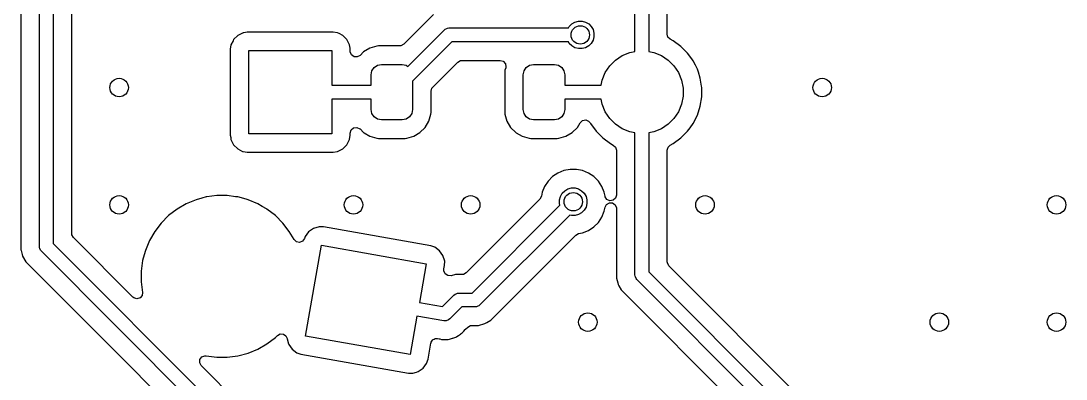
# Model space of a CAD drawing. Extents: x 2.6 to 14.2, y -9.4 to -3.8.
# Drawn here: x 5.999 to 6.891, y -6.879 to -6.574 of the extents above; entities that cross this region are included whole.
import ezdxf

# ---------------------------------------------------------------- set-up
doc = ezdxf.new("R2010")
doc.units = 0
doc.header["$MEASUREMENT"] = 0
doc.layers.add('BLACK', color=7, linetype='CONTINUOUS')

msp = doc.modelspace()

# ---------------------------------------------------------------- linework, layer by layer
at = {"layer": 'BLACK', "linetype": 'CONTINUOUS'}
for p, q in [((6.52339, -6.5997), (6.52339, -5.87818)), ((6.5352, -5.88063), (6.5352, -6.5997)), ((6.55097, -6.58507), (6.55097, -6.2605)), ((6.01514, -6.76594), (6.01514, -6.50026)), ((6.02695, -6.50026), (6.02695, -6.76349)), ((5.99937, -6.50881), (5.99937, -6.76879)), ((6.04272, -6.75494), (6.04272, -6.50881)), ((6.35142, -6.56832), (6.32608, -6.59366)), ((6.47225, -6.57475), (6.47523, -6.57395)), ((6.47523, -6.57395), (6.47831, -6.57395)), ((6.47831, -6.57395), (6.48129, -6.57475)), ((6.32957, -6.61247), (6.36055, -6.58149)), ((6.36055, -6.58149), (6.36145, -6.58075)), ((6.36145, -6.58075), (6.36281, -6.58019)), ((6.36281, -6.58019), (6.36358, -6.57987)), ((6.36358, -6.57987), (6.36473, -6.57976)), ((6.36473, -6.57976), (6.46666, -6.57976)), ((6.46666, -6.57976), (6.4674, -6.57847)), ((6.4674, -6.57847), (6.46958, -6.57629)), ((6.46958, -6.57629), (6.47225, -6.57475)), ((6.48129, -6.57475), (6.48396, -6.57629)), ((6.48396, -6.57629), (6.48614, -6.57847)), ((6.48614, -6.57847), (6.48768, -6.58114)), ((6.48768, -6.58114), (6.48848, -6.58412)), ((6.18046, -6.59062), (6.17868, -6.59411)), ((6.18095, -6.58966), (6.18046, -6.59062)), ((6.18448, -6.58613), (6.18095, -6.58966)), ((6.18095, -6.58966), (6.18095, -6.58966)), ((6.18095, -6.58966), (6.18095, -6.58966)), ((6.18893, -6.58386), (6.18448, -6.58613)), ((6.18448, -6.58613), (6.18448, -6.58613)), ((6.18448, -6.58613), (6.18448, -6.58613)), ((6.18951, -6.58377), (6.18893, -6.58386)), ((6.19262, -6.58328), (6.18951, -6.58377)), ((6.26597, -6.58328), (6.19262, -6.58328)), ((6.26966, -6.58386), (6.26597, -6.58328)), ((6.27095, -6.58452), (6.26966, -6.58386)), ((6.27411, -6.58613), (6.27095, -6.58452)), ((6.27764, -6.58966), (6.27411, -6.58613)), ((6.27411, -6.58613), (6.27411, -6.58613)), ((6.27411, -6.58613), (6.27411, -6.58613)), ((6.27991, -6.59411), (6.27764, -6.58966)), ((6.27764, -6.58966), (6.27764, -6.58966)), ((6.27764, -6.58966), (6.27764, -6.58966)), ((6.36717, -6.59157), (6.33363, -6.62512)), ((6.46666, -6.59157), (6.36717, -6.59157)), ((6.4674, -6.59285), (6.46666, -6.59157)), ((6.48768, -6.59018), (6.48614, -6.59285)), ((6.48848, -6.5872), (6.48768, -6.59018)), ((6.48848, -6.58412), (6.48848, -6.5872)), ((6.55163, -6.58753), (6.55097, -6.58507)), ((6.55363, -6.58942), (6.55163, -6.58753)), ((6.55613, -6.59069), (6.55363, -6.58942)), ((6.56265, -6.59543), (6.55613, -6.59069)), ((6.17868, -6.59411), (6.17809, -6.59781)), ((6.17809, -6.59781), (6.17809, -6.67115)), ((6.19386, -6.66991), (6.19386, -6.59905)), ((6.19386, -6.59905), (6.26473, -6.59905)), ((6.26473, -6.59905), (6.26473, -6.62857)), ((6.28036, -6.59694), (6.27991, -6.59411)), ((6.2805, -6.59781), (6.28036, -6.59694)), ((6.2805, -6.59966), (6.2805, -6.59781)), ((6.28051, -6.60001), (6.2805, -6.59966)), ((6.28147, -6.60258), (6.28051, -6.60001)), ((6.29184, -6.6001), (6.28883, -6.60311)), ((6.29719, -6.59694), (6.29184, -6.6001)), ((6.29184, -6.6001), (6.29184, -6.6001)), ((6.30317, -6.5952), (6.29719, -6.59694)), ((6.29719, -6.59694), (6.29719, -6.59694)), ((6.30456, -6.59509), (6.30317, -6.5952)), ((6.32263, -6.59509), (6.30456, -6.59509)), ((6.30456, -6.59509), (6.30456, -6.59509)), ((6.32366, -6.59498), (6.32263, -6.59509)), ((6.32608, -6.59366), (6.32366, -6.59498)), ((6.46958, -6.59503), (6.4674, -6.59285)), ((6.47225, -6.59657), (6.46958, -6.59503)), ((6.47523, -6.59737), (6.47225, -6.59657)), ((6.47831, -6.59737), (6.47523, -6.59737)), ((6.48129, -6.59657), (6.47831, -6.59737)), ((6.48396, -6.59503), (6.48129, -6.59657)), ((6.48614, -6.59285), (6.48396, -6.59503)), ((6.51259, -6.60323), (6.51901, -6.60057)), ((6.51901, -6.60057), (6.52339, -6.5997)), ((6.5352, -6.5997), (6.53958, -6.60057)), ((6.53958, -6.60057), (6.546, -6.60323)), ((6.56835, -6.60113), (6.56265, -6.59543)), ((6.28367, -6.60423), (6.28147, -6.60258)), ((6.28642, -6.60443), (6.28367, -6.60423)), ((6.28883, -6.60311), (6.28642, -6.60443)), ((6.35082, -6.63022), (6.37228, -6.60876)), ((6.37228, -6.60876), (6.37469, -6.60745)), ((6.37469, -6.60745), (6.37573, -6.60733)), ((6.37573, -6.60733), (6.40842, -6.60733)), ((6.40842, -6.60733), (6.41106, -6.60811)), ((6.41106, -6.60811), (6.41286, -6.61019)), ((6.50191, -6.612), (6.50682, -6.60709)), ((6.50682, -6.60709), (6.51259, -6.60323)), ((6.546, -6.60323), (6.55177, -6.60709)), ((6.55177, -6.60709), (6.55669, -6.612)), ((6.57188, -6.60598), (6.56835, -6.60113)), ((6.57309, -6.60765), (6.57188, -6.60598)), ((6.57508, -6.61155), (6.57309, -6.60765)), ((6.29819, -6.61972), (6.29887, -6.61633)), ((6.29887, -6.61633), (6.30079, -6.61345)), ((6.30079, -6.61345), (6.30366, -6.61153)), ((6.30366, -6.61153), (6.30705, -6.61086)), ((6.30705, -6.61086), (6.32477, -6.61086)), ((6.32477, -6.61086), (6.32816, -6.61153)), ((6.32816, -6.61153), (6.32957, -6.61247)), ((6.41246, -6.61583), (6.41235, -6.61723)), ((6.41235, -6.61723), (6.41235, -6.65173)), ((6.41311, -6.61358), (6.41246, -6.61583)), ((6.41246, -6.61583), (6.41246, -6.61583)), ((6.41286, -6.61019), (6.41326, -6.61291)), ((6.41326, -6.61291), (6.41311, -6.61358)), ((6.42811, -6.61972), (6.42879, -6.61633)), ((6.42879, -6.61633), (6.43071, -6.61345)), ((6.43071, -6.61345), (6.43358, -6.61153)), ((6.43358, -6.61153), (6.43697, -6.61086)), ((6.43697, -6.61086), (6.45469, -6.61086)), ((6.45469, -6.61086), (6.45808, -6.61153)), ((6.45808, -6.61153), (6.46095, -6.61345)), ((6.46095, -6.61345), (6.46287, -6.61633)), ((6.46287, -6.61633), (6.46355, -6.61972)), ((6.49539, -6.62419), (6.49805, -6.61778)), ((6.49805, -6.61778), (6.50191, -6.612)), ((6.55669, -6.612), (6.56054, -6.61778)), ((6.56054, -6.61778), (6.5632, -6.62419)), ((6.57674, -6.61483), (6.57508, -6.61155)), ((6.57761, -6.61749), (6.57674, -6.61483)), ((6.57674, -6.61483), (6.57674, -6.61483)), ((6.57674, -6.61483), (6.57674, -6.61483)), ((6.57924, -6.62249), (6.57761, -6.61749)), ((6.29819, -6.62857), (6.29819, -6.61972)), ((6.33363, -6.62512), (6.33363, -6.64924)), ((6.42811, -6.64924), (6.42811, -6.61972)), ((6.46355, -6.61972), (6.46355, -6.62857)), ((6.49452, -6.62857), (6.49539, -6.62419)), ((6.5632, -6.62419), (6.56456, -6.63101)), ((6.5803, -6.62923), (6.57924, -6.62249)), ((6.26473, -6.62857), (6.29819, -6.62857)), ((6.34939, -6.63367), (6.35017, -6.63103)), ((6.34939, -6.65173), (6.34939, -6.63367)), ((6.35017, -6.63103), (6.35082, -6.63022)), ((6.46355, -6.62857), (6.49452, -6.62857)), ((6.56456, -6.63101), (6.56456, -6.63795)), ((6.5805, -6.63045), (6.5803, -6.62923)), ((6.5805, -6.63851), (6.5805, -6.63045)), ((6.26867, -6.64039), (6.26473, -6.64039)), ((6.26473, -6.64039), (6.26473, -6.66991)), ((6.29819, -6.64039), (6.26867, -6.64039)), ((6.29819, -6.64924), (6.29819, -6.64039)), ((6.48815, -6.64039), (6.46355, -6.64039)), ((6.46355, -6.64039), (6.46355, -6.64924)), ((6.49452, -6.64039), (6.48815, -6.64039)), ((6.49539, -6.64477), (6.49452, -6.64039)), ((6.49805, -6.65118), (6.49539, -6.64477)), ((6.5632, -6.64477), (6.56054, -6.65118)), ((6.56456, -6.63795), (6.5632, -6.64477)), ((6.57924, -6.64647), (6.5805, -6.63851)), ((6.29887, -6.65263), (6.29819, -6.64924)), ((6.30079, -6.65551), (6.29887, -6.65263)), ((6.33295, -6.65263), (6.33103, -6.65551)), ((6.33363, -6.64924), (6.33295, -6.65263)), ((6.34755, -6.6591), (6.34928, -6.65313)), ((6.34928, -6.65313), (6.34939, -6.65173)), ((6.41235, -6.65173), (6.41235, -6.65173)), ((6.41235, -6.65173), (6.41246, -6.65313)), ((6.41246, -6.65313), (6.41419, -6.6591)), ((6.42879, -6.65263), (6.42811, -6.64924)), ((6.43071, -6.65551), (6.42879, -6.65263)), ((6.46287, -6.65263), (6.46095, -6.65551)), ((6.46355, -6.64924), (6.46287, -6.65263)), ((6.50191, -6.65696), (6.49805, -6.65118)), ((6.56054, -6.65118), (6.55669, -6.65696)), ((6.57309, -6.66132), (6.57674, -6.65413)), ((6.57674, -6.65413), (6.57924, -6.64647)), ((6.30366, -6.65743), (6.30079, -6.65551)), ((6.30705, -6.6581), (6.30366, -6.65743)), ((6.32477, -6.6581), (6.30705, -6.6581)), ((6.32816, -6.65743), (6.32477, -6.6581)), ((6.33103, -6.65551), (6.32816, -6.65743)), ((6.34438, -6.66446), (6.34755, -6.6591)), ((6.41419, -6.6591), (6.41419, -6.6591)), ((6.41419, -6.6591), (6.41736, -6.66446)), ((6.43358, -6.65743), (6.43071, -6.65551)), ((6.43697, -6.6581), (6.43358, -6.65743)), ((6.45469, -6.6581), (6.43697, -6.6581)), ((6.45808, -6.65743), (6.45469, -6.6581)), ((6.46095, -6.65551), (6.45808, -6.65743)), ((6.4743, -6.66446), (6.47666, -6.66047)), ((6.47666, -6.66047), (6.47867, -6.65859)), ((6.47867, -6.65859), (6.48138, -6.6581)), ((6.48138, -6.6581), (6.48392, -6.65915)), ((6.48392, -6.65915), (6.48521, -6.66074)), ((6.48521, -6.66074), (6.4855, -6.66132)), ((6.4855, -6.66132), (6.49024, -6.66784)), ((6.50682, -6.66187), (6.50191, -6.65696)), ((6.51259, -6.66573), (6.50682, -6.66187)), ((6.55177, -6.66187), (6.546, -6.66573)), ((6.55669, -6.65696), (6.55177, -6.66187)), ((6.57057, -6.66477), (6.57309, -6.66132)), ((6.17809, -6.67115), (6.1784, -6.67311)), ((6.26473, -6.66991), (6.19386, -6.66991)), ((6.27991, -6.67485), (6.2805, -6.67115)), ((6.2805, -6.6693), (6.28127, -6.66666)), ((6.2805, -6.67115), (6.2805, -6.6693)), ((6.28127, -6.66666), (6.28335, -6.66486)), ((6.28335, -6.66486), (6.28607, -6.66447)), ((6.28607, -6.66447), (6.28857, -6.66561)), ((6.28857, -6.66561), (6.28883, -6.66585)), ((6.28883, -6.66585), (6.29184, -6.66886)), ((6.29184, -6.66886), (6.29184, -6.66886)), ((6.29184, -6.66886), (6.29224, -6.6691)), ((6.29224, -6.6691), (6.29719, -6.67202)), ((6.29719, -6.67202), (6.30317, -6.67376)), ((6.32865, -6.67376), (6.33463, -6.67202)), ((6.33463, -6.67202), (6.33998, -6.66886)), ((6.33998, -6.66886), (6.34438, -6.66446)), ((6.41736, -6.66446), (6.41736, -6.66446)), ((6.41736, -6.66446), (6.42176, -6.66886)), ((6.42176, -6.66886), (6.42176, -6.66886)), ((6.42176, -6.66886), (6.42216, -6.6691)), ((6.42216, -6.6691), (6.42711, -6.67202)), ((6.42711, -6.67202), (6.43309, -6.67376)), ((6.45857, -6.67376), (6.46455, -6.67202)), ((6.46455, -6.67202), (6.4699, -6.66886)), ((6.4699, -6.66886), (6.4743, -6.66446)), ((6.49024, -6.66784), (6.49024, -6.66784)), ((6.49024, -6.66784), (6.49594, -6.67353)), ((6.51901, -6.66839), (6.51259, -6.66573)), ((6.52339, -6.66926), (6.51901, -6.66839)), ((6.52339, -6.79007), (6.52339, -6.66926)), ((6.53958, -6.66839), (6.5352, -6.66926)), ((6.5352, -6.66926), (6.5352, -6.78762)), ((6.546, -6.66573), (6.53958, -6.66839)), ((6.56265, -6.67353), (6.56835, -6.66784)), ((6.56835, -6.66784), (6.57057, -6.66477)), ((6.56835, -6.66784), (6.56835, -6.66784)), ((6.56835, -6.66784), (6.56835, -6.66784)), ((6.1784, -6.67311), (6.17868, -6.67485)), ((6.17868, -6.67485), (6.18095, -6.6793)), ((6.18095, -6.6793), (6.18095, -6.6793)), ((6.18095, -6.6793), (6.18095, -6.6793)), ((6.18095, -6.6793), (6.18448, -6.68283)), ((6.27411, -6.68283), (6.27764, -6.6793)), ((6.27764, -6.6793), (6.27991, -6.67485)), ((6.27991, -6.67485), (6.27991, -6.67485)), ((6.27991, -6.67485), (6.27991, -6.67485)), ((6.30317, -6.67376), (6.30456, -6.67387)), ((6.30456, -6.67387), (6.32725, -6.67387)), ((6.32725, -6.67387), (6.32865, -6.67376)), ((6.43309, -6.67376), (6.43449, -6.67387)), ((6.43449, -6.67387), (6.45718, -6.67387)), ((6.45718, -6.67387), (6.45857, -6.67376)), ((6.49594, -6.67353), (6.50246, -6.67827)), ((6.50246, -6.67827), (6.50496, -6.67954)), ((6.50496, -6.67954), (6.50696, -6.68143)), ((6.55097, -6.68389), (6.55174, -6.68125)), ((6.55174, -6.68125), (6.55363, -6.67954)), ((6.55363, -6.67954), (6.55613, -6.67827)), ((6.55613, -6.67827), (6.56265, -6.67353)), ((6.18448, -6.68283), (6.18448, -6.68283)), ((6.18448, -6.68283), (6.18448, -6.68283)), ((6.18448, -6.68283), (6.18861, -6.68493)), ((6.18861, -6.68493), (6.18893, -6.6851)), ((6.18893, -6.6851), (6.19262, -6.68568)), ((6.19262, -6.68568), (6.19262, -6.68568)), ((6.19262, -6.68568), (6.26597, -6.68568)), ((6.26597, -6.68568), (6.26966, -6.6851)), ((6.26966, -6.6851), (6.27411, -6.68283)), ((6.50696, -6.68143), (6.50762, -6.68389)), ((6.50762, -6.68389), (6.50762, -6.72222)), ((6.55097, -6.77907), (6.55097, -6.68389)), ((6.45319, -6.70645), (6.44935, -6.71029)), ((6.4577, -6.70343), (6.45319, -6.70645)), ((6.45319, -6.70645), (6.45319, -6.70645)), ((6.46272, -6.70135), (6.4577, -6.70343)), ((6.4577, -6.70343), (6.4577, -6.70343)), ((6.46805, -6.70029), (6.46272, -6.70135)), ((6.46272, -6.70135), (6.46272, -6.70135)), ((6.47348, -6.70029), (6.46805, -6.70029)), ((6.46805, -6.70029), (6.46805, -6.70029)), ((6.47881, -6.70135), (6.47348, -6.70029)), ((6.47348, -6.70029), (6.47348, -6.70029)), ((6.48383, -6.70343), (6.47881, -6.70135)), ((6.47881, -6.70135), (6.47881, -6.70135)), ((6.48835, -6.70645), (6.48383, -6.70343)), ((6.48383, -6.70343), (6.48383, -6.70343)), ((6.49219, -6.71029), (6.48835, -6.70645)), ((6.48835, -6.70645), (6.48835, -6.70645)), ((6.44633, -6.71481), (6.44425, -6.71983)), ((6.44935, -6.71029), (6.44633, -6.71481)), ((6.44633, -6.71481), (6.44633, -6.71481)), ((6.44935, -6.71029), (6.44935, -6.71029)), ((6.46358, -6.7185), (6.46625, -6.71696)), ((6.46625, -6.71696), (6.46923, -6.71616)), ((6.46923, -6.71616), (6.47231, -6.71616)), ((6.47231, -6.71616), (6.47529, -6.71696)), ((6.47529, -6.71696), (6.47796, -6.7185)), ((6.49521, -6.71481), (6.49219, -6.71029)), ((6.49219, -6.71029), (6.49219, -6.71029)), ((6.49724, -6.71971), (6.49521, -6.71481)), ((6.49521, -6.71481), (6.49521, -6.71481)), ((6.15385, -6.72482), (6.14881, -6.72617)), ((6.15754, -6.72383), (6.15385, -6.72482)), ((6.15815, -6.72375), (6.15754, -6.72383)), ((6.16649, -6.72266), (6.15815, -6.72375)), ((6.17553, -6.72266), (6.16649, -6.72266)), ((6.16649, -6.72266), (6.16649, -6.72266)), ((6.18266, -6.72359), (6.17553, -6.72266)), ((6.17553, -6.72266), (6.17553, -6.72266)), ((6.18448, -6.72383), (6.18266, -6.72359)), ((6.19166, -6.72576), (6.18448, -6.72383)), ((6.19321, -6.72617), (6.19166, -6.72576)), ((6.44223, -6.72576), (6.37946, -6.78852)), ((6.44229, -6.72569), (6.44223, -6.72576)), ((6.44357, -6.72326), (6.44229, -6.72569)), ((6.44425, -6.71983), (6.44357, -6.72326)), ((6.44425, -6.71983), (6.44425, -6.71983)), ((6.45906, -6.72633), (6.45986, -6.72335)), ((6.45986, -6.72335), (6.4614, -6.72068)), ((6.4614, -6.72068), (6.46358, -6.7185)), ((6.47796, -6.7185), (6.48014, -6.72068)), ((6.48014, -6.72068), (6.48168, -6.72335)), ((6.48168, -6.72335), (6.48248, -6.72633)), ((6.49729, -6.71983), (6.49724, -6.71971)), ((6.49795, -6.72317), (6.49729, -6.71983)), ((6.49729, -6.71983), (6.49729, -6.71983)), ((6.49729, -6.71983), (6.49729, -6.71983)), ((6.49806, -6.72359), (6.49795, -6.72317)), ((6.49954, -6.72591), (6.49806, -6.72359)), ((6.50205, -6.72705), (6.49954, -6.72591)), ((6.50685, -6.72486), (6.50477, -6.72666)), ((6.50762, -6.72222), (6.50685, -6.72486)), ((6.13264, -6.73415), (6.12547, -6.73965)), ((6.14046, -6.72963), (6.13264, -6.73415)), ((6.14881, -6.72617), (6.14046, -6.72963)), ((6.14046, -6.72963), (6.14046, -6.72963)), ((6.20156, -6.72963), (6.19321, -6.72617)), ((6.20538, -6.73184), (6.20156, -6.72963)), ((6.20156, -6.72963), (6.20156, -6.72963)), ((6.20906, -6.73396), (6.20538, -6.73184)), ((6.20938, -6.73415), (6.20906, -6.73396)), ((6.21655, -6.73965), (6.20938, -6.73415)), ((6.38457, -6.80572), (6.45944, -6.73084)), ((6.45906, -6.72941), (6.45906, -6.72633)), ((6.45944, -6.73084), (6.45906, -6.72941)), ((6.48168, -6.73239), (6.48014, -6.73506)), ((6.48248, -6.72941), (6.48168, -6.73239)), ((6.48248, -6.72633), (6.48248, -6.72941)), ((6.49729, -6.73591), (6.49775, -6.73359)), ((6.49775, -6.73359), (6.49795, -6.73257)), ((6.49795, -6.73257), (6.49923, -6.73013)), ((6.49923, -6.73013), (6.50162, -6.72877)), ((6.50162, -6.72877), (6.50436, -6.72892)), ((6.50477, -6.72666), (6.50205, -6.72705)), ((6.50436, -6.72892), (6.5066, -6.73053)), ((6.5066, -6.73053), (6.5076, -6.73309)), ((6.5076, -6.73309), (6.50762, -6.73352)), ((6.50762, -6.73352), (6.50762, -6.79292)), ((6.12547, -6.73965), (6.11908, -6.74603)), ((6.22294, -6.74603), (6.21655, -6.73965)), ((6.21655, -6.73965), (6.21655, -6.73965)), ((6.46779, -6.7392), (6.39119, -6.8158)), ((6.46923, -6.73958), (6.46779, -6.7392)), ((6.47231, -6.73958), (6.46923, -6.73958)), ((6.47529, -6.73878), (6.47231, -6.73958)), ((6.47796, -6.73724), (6.47529, -6.73878)), ((6.48014, -6.73506), (6.47796, -6.73724)), ((6.49219, -6.74545), (6.49521, -6.74093)), ((6.49521, -6.74093), (6.49729, -6.73591)), ((6.11908, -6.74603), (6.11358, -6.7532)), ((6.22844, -6.7532), (6.22294, -6.74603)), ((6.22294, -6.74603), (6.22294, -6.74603)), ((6.24905, -6.75064), (6.24496, -6.75351)), ((6.25383, -6.74918), (6.24905, -6.75064)), ((6.24905, -6.75064), (6.24905, -6.75064)), ((6.25757, -6.74925), (6.25383, -6.74918)), ((6.25383, -6.74918), (6.25383, -6.74918)), ((6.34919, -6.7654), (6.25757, -6.74925)), ((6.25757, -6.74925), (6.25757, -6.74925)), ((6.47881, -6.75439), (6.48383, -6.75231)), ((6.48383, -6.75231), (6.48835, -6.74929)), ((6.48835, -6.74929), (6.49219, -6.74545)), ((6.04283, -6.75598), (6.04272, -6.75494)), ((6.04415, -6.75839), (6.04283, -6.75598)), ((6.09499, -6.80924), (6.04415, -6.75839)), ((6.10907, -6.76103), (6.10561, -6.76937)), ((6.11358, -6.7532), (6.10907, -6.76103)), ((6.10907, -6.76103), (6.10907, -6.76103)), ((6.23247, -6.7602), (6.22844, -6.7532)), ((6.22844, -6.7532), (6.22844, -6.7532)), ((6.22844, -6.7532), (6.22844, -6.7532)), ((6.23248, -6.76021), (6.23247, -6.7602)), ((6.23447, -6.7621), (6.23248, -6.76021)), ((6.23973, -6.76159), (6.23717, -6.76262)), ((6.24132, -6.75935), (6.23973, -6.76159)), ((6.24196, -6.7575), (6.24132, -6.75935)), ((6.24496, -6.75351), (6.24196, -6.7575)), ((6.24496, -6.75351), (6.24496, -6.75351)), ((6.40032, -6.82897), (6.47288, -6.75641)), ((6.47288, -6.75641), (6.47529, -6.75509)), ((6.47529, -6.75509), (6.47537, -6.75507)), ((6.47537, -6.75507), (6.47881, -6.75439)), ((5.99937, -6.76879), (5.99952, -6.76937)), ((5.99952, -6.76937), (6.00044, -6.7728)), ((6.01525, -6.76709), (6.01514, -6.76594)), ((6.01557, -6.76785), (6.01525, -6.76709)), ((6.01613, -6.76922), (6.01557, -6.76785)), ((6.01687, -6.77012), (6.01613, -6.76922)), ((6.16943, -6.92267), (6.01687, -6.77012)), ((6.02695, -6.76349), (6.17951, -6.91605)), ((6.10561, -6.76937), (6.1046, -6.77313)), ((6.23717, -6.76262), (6.23447, -6.7621)), ((6.24238, -6.84254), (6.25605, -6.76499)), ((6.25605, -6.76499), (6.34523, -6.78072)), ((6.35272, -6.76662), (6.34919, -6.7654)), ((6.34919, -6.7654), (6.34919, -6.7654)), ((6.34919, -6.7654), (6.34919, -6.7654)), ((6.34919, -6.7654), (6.34919, -6.7654)), ((6.34919, -6.7654), (6.34919, -6.7654)), ((6.35671, -6.76963), (6.35272, -6.76662)), ((6.35272, -6.76662), (6.35272, -6.76662)), ((6.35272, -6.76662), (6.35272, -6.76662)), ((6.35958, -6.77372), (6.35671, -6.76963)), ((6.00044, -6.7728), (6.00085, -6.77431)), ((6.00085, -6.77431), (6.00085, -6.77431)), ((6.00085, -6.77431), (6.0037, -6.77925)), ((6.0037, -6.77925), (6.07863, -6.85418)), ((6.10327, -6.7781), (6.10209, -6.78706)), ((6.10328, -6.77807), (6.10327, -6.7781)), ((6.10327, -6.7781), (6.10327, -6.7781)), ((6.1046, -6.77313), (6.10328, -6.77807)), ((6.36104, -6.77849), (6.35958, -6.77372)), ((6.36097, -6.78223), (6.36104, -6.77849)), ((6.55108, -6.78011), (6.55097, -6.77907)), ((6.10209, -6.78706), (6.10209, -6.79609)), ((6.34523, -6.78072), (6.33942, -6.81367)), ((6.36037, -6.78684), (6.36041, -6.78542)), ((6.36145, -6.78937), (6.36037, -6.78684)), ((6.36041, -6.78542), (6.36045, -6.78518)), ((6.36045, -6.78518), (6.36097, -6.78223)), ((6.5352, -6.78762), (6.88488, -7.13731)), ((6.5524, -6.78252), (6.55108, -6.78011)), ((6.89805, -7.12818), (6.5524, -6.78252)), ((6.10209, -6.79609), (6.10209, -6.79609)), ((6.10209, -6.79609), (6.10329, -6.80515)), ((6.36373, -6.79091), (6.36145, -6.78937)), ((6.36648, -6.79098), (6.36373, -6.79091)), ((6.37031, -6.78995), (6.36648, -6.79098)), ((6.37601, -6.78995), (6.37031, -6.78995)), ((6.37705, -6.78984), (6.37601, -6.78995)), ((6.37946, -6.78852), (6.37705, -6.78984)), ((6.50762, -6.79292), (6.5087, -6.79694)), ((6.5087, -6.79694), (6.50875, -6.79712)), ((6.50875, -6.79712), (6.50875, -6.79712)), ((6.50875, -6.79712), (6.5091, -6.79844)), ((6.5235, -6.79122), (6.52339, -6.79007)), ((6.52377, -6.79187), (6.5235, -6.79122)), ((6.52438, -6.79335), (6.52377, -6.79187)), ((6.52512, -6.79425), (6.52438, -6.79335)), ((6.8748, -7.14393), (6.52512, -6.79425)), ((6.10329, -6.80515), (6.10286, -6.80787)), ((6.37076, -6.80635), (6.37201, -6.80583)), ((6.37201, -6.80583), (6.37316, -6.80572)), ((6.37316, -6.80572), (6.38457, -6.80572)), ((6.5091, -6.79844), (6.5097, -6.79947)), ((6.5097, -6.79947), (6.51168, -6.80291)), ((6.51168, -6.80291), (6.51195, -6.80338)), ((6.51195, -6.80338), (6.51195, -6.80338)), ((6.51195, -6.80338), (6.79548, -7.08691)), ((6.09576, -6.80986), (6.09499, -6.80924)), ((6.09839, -6.81067), (6.09576, -6.80986)), ((6.10104, -6.80993), (6.09839, -6.81067)), ((6.10286, -6.80787), (6.10104, -6.80993)), ((6.33942, -6.81367), (6.35927, -6.81717)), ((6.35927, -6.81717), (6.36899, -6.80745)), ((6.36899, -6.80745), (6.36988, -6.80672)), ((6.36988, -6.80672), (6.37076, -6.80635)), ((6.37561, -6.81753), (6.36554, -6.8276)), ((6.38701, -6.81753), (6.37561, -6.81753)), ((6.38816, -6.81742), (6.38701, -6.81753)), ((6.38927, -6.81696), (6.38816, -6.81742)), ((6.39029, -6.81654), (6.38927, -6.81696)), ((6.39119, -6.8158), (6.39029, -6.81654)), ((6.33736, -6.8253), (6.33155, -6.85826)), ((6.36025, -6.82934), (6.33736, -6.8253)), ((6.3614, -6.82942), (6.36025, -6.82934)), ((6.36191, -6.82931), (6.3614, -6.82942)), ((6.36242, -6.82931), (6.36191, -6.82931)), ((6.36302, -6.82906), (6.36242, -6.82931)), ((6.36365, -6.82892), (6.36302, -6.82906)), ((6.36407, -6.82863), (6.36365, -6.82892)), ((6.36455, -6.82843), (6.36407, -6.82863)), ((6.36457, -6.82841), (6.36455, -6.82843)), ((6.36545, -6.82769), (6.36457, -6.82841)), ((6.36553, -6.82761), (6.36545, -6.82769)), ((6.36554, -6.8276), (6.36553, -6.82761)), ((6.36554, -6.8276), (6.36554, -6.8276)), ((6.38987, -6.8333), (6.39538, -6.83182)), ((6.39538, -6.83182), (6.39705, -6.83085)), ((6.39705, -6.83085), (6.40032, -6.82897)), ((6.21655, -6.8435), (6.21826, -6.84179)), ((6.21826, -6.84179), (6.22067, -6.84047)), ((6.22067, -6.84047), (6.22341, -6.84067)), ((6.22341, -6.84067), (6.22562, -6.84232)), ((6.37137, -6.84291), (6.37293, -6.84182)), ((6.37293, -6.84182), (6.37458, -6.84086)), ((6.37458, -6.84086), (6.37526, -6.84019)), ((6.37526, -6.84019), (6.37604, -6.83964)), ((6.37604, -6.83964), (6.37727, -6.83818)), ((6.37727, -6.83818), (6.37861, -6.83683)), ((6.37861, -6.83683), (6.37883, -6.83661)), ((6.37861, -6.83683), (6.37861, -6.83683)), ((6.37883, -6.83661), (6.37886, -6.83658)), ((6.37886, -6.83658), (6.38071, -6.83473)), ((6.38071, -6.83473), (6.38312, -6.83341)), ((6.38312, -6.83341), (6.38416, -6.8333)), ((6.38416, -6.8333), (6.38987, -6.8333)), ((6.38987, -6.8333), (6.38987, -6.8333)), ((6.38987, -6.8333), (6.38987, -6.8333)), ((6.20156, -6.85352), (6.20938, -6.849)), ((6.20938, -6.849), (6.21655, -6.8435)), ((6.22562, -6.84232), (6.22654, -6.84456)), ((6.22654, -6.84456), (6.22657, -6.84476)), ((6.22657, -6.84476), (6.22787, -6.84901)), ((6.22787, -6.84901), (6.22803, -6.84953)), ((6.22803, -6.84953), (6.23089, -6.85362)), ((6.33155, -6.85826), (6.24238, -6.84254)), ((6.34687, -6.86222), (6.34931, -6.84837)), ((6.34931, -6.84837), (6.34947, -6.84806)), ((6.34947, -6.84806), (6.34948, -6.8477)), ((6.34948, -6.8477), (6.35007, -6.84684)), ((6.35007, -6.84684), (6.35053, -6.84591)), ((6.35053, -6.84591), (6.35083, -6.84573)), ((6.35083, -6.84573), (6.35104, -6.84543)), ((6.35104, -6.84543), (6.352, -6.84503)), ((6.352, -6.84503), (6.35289, -6.8445)), ((6.35289, -6.8445), (6.35331, -6.84448)), ((6.35331, -6.84448), (6.35357, -6.84437)), ((6.35357, -6.84437), (6.35496, -6.84441)), ((6.35496, -6.84441), (6.35637, -6.84466)), ((6.35637, -6.84466), (6.35678, -6.84475)), ((6.35678, -6.84475), (6.35842, -6.84519)), ((6.35842, -6.84519), (6.35895, -6.84519)), ((6.35895, -6.84519), (6.3598, -6.84527)), ((6.3598, -6.84527), (6.35997, -6.8453)), ((6.35997, -6.8453), (6.36032, -6.84536)), ((6.36032, -6.84536), (6.36189, -6.84522)), ((6.36189, -6.84522), (6.36201, -6.84521)), ((6.36201, -6.84521), (6.36222, -6.84519)), ((6.36222, -6.84519), (6.36412, -6.84519)), ((6.36412, -6.84519), (6.36505, -6.84495)), ((6.36505, -6.84495), (6.366, -6.84486)), ((6.366, -6.84486), (6.3676, -6.84428)), ((6.3676, -6.84428), (6.368, -6.84415)), ((6.368, -6.84415), (6.36964, -6.84372)), ((6.36964, -6.84372), (6.37047, -6.84324)), ((6.37047, -6.84324), (6.37137, -6.84291)), ((6.07863, -6.85418), (6.15223, -6.92778)), ((6.15387, -6.86023), (6.15645, -6.85927)), ((6.15645, -6.85927), (6.15743, -6.8593)), ((6.15743, -6.8593), (6.15754, -6.85931)), ((6.15754, -6.85931), (6.15754, -6.85931)), ((6.15754, -6.85931), (6.16649, -6.86049)), ((6.17553, -6.86049), (6.18448, -6.85931)), ((6.18448, -6.85931), (6.19321, -6.85697)), ((6.19321, -6.85697), (6.20156, -6.85352)), ((6.23089, -6.85362), (6.23488, -6.85663)), ((6.23488, -6.85663), (6.23842, -6.85785)), ((6.23842, -6.85785), (6.33004, -6.874)), ((6.15202, -6.86517), (6.15222, -6.86243)), ((6.15334, -6.86759), (6.15202, -6.86517)), ((6.15222, -6.86243), (6.15387, -6.86023)), ((6.19267, -6.90692), (6.15334, -6.86759)), ((6.16649, -6.86049), (6.16649, -6.86049)), ((6.16649, -6.86049), (6.17553, -6.86049)), ((6.17553, -6.86049), (6.17553, -6.86049)), ((6.34264, -6.86974), (6.34565, -6.86575)), ((6.34565, -6.86575), (6.34687, -6.86222)), ((6.33004, -6.874), (6.33079, -6.87402)), ((6.33079, -6.87402), (6.33378, -6.87407)), ((6.33378, -6.87407), (6.33703, -6.87307)), ((6.33378, -6.87407), (6.33378, -6.87407)), ((6.33378, -6.87407), (6.33378, -6.87407)), ((6.33703, -6.87307), (6.33855, -6.87261)), ((6.33855, -6.87261), (6.34264, -6.86974)), ((6.33855, -6.87261), (6.33855, -6.87261)), ((6.33855, -6.87261), (6.33855, -6.87261))]:
    msp.add_line(p, q, dxfattribs=at)
at = {"layer": 'BLACK'}
for centre in [(6.47677, -6.58566), (6.08323, -6.63054), (6.68323, -6.63054), (6.08323, -6.73054), (6.28323, -6.73054), (6.38323, -6.73054), (6.47077, -6.72787), (6.58323, -6.73054), (6.88323, -6.73054), (6.48323, -6.83054), (6.78323, -6.83054), (6.88323, -6.83054)]:
    msp.add_circle(centre, 0.00787, dxfattribs=at)

doc.saveas('drawing.dxf')
